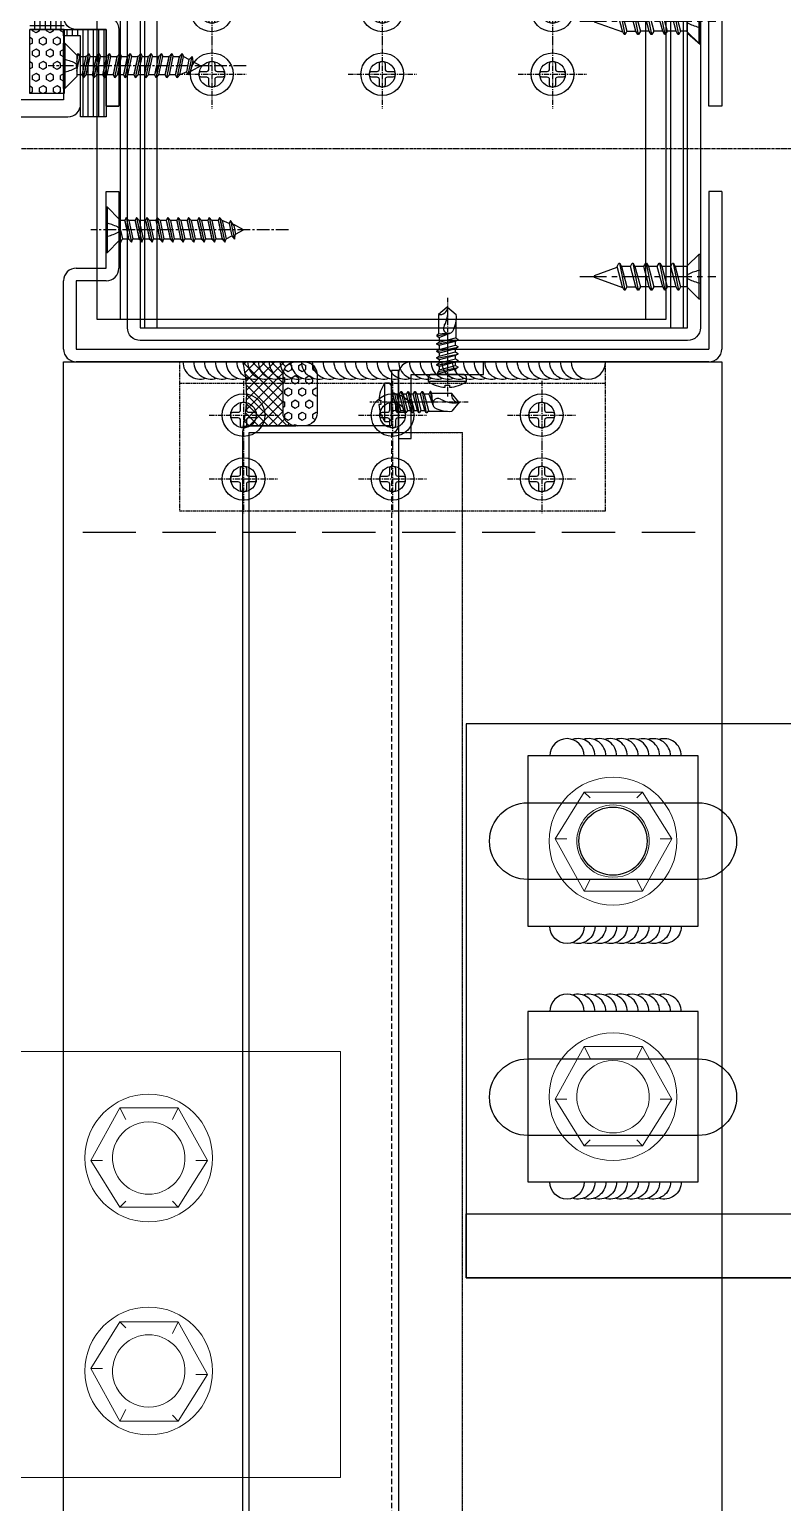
# Model space of a CAD drawing. Extents: x -3378 to 102197, y -3799 to 48702.
# Drawn here: x 96704.5 to 96881.2, y 8617 to 8962.8 of the extents above; entities that cross this region are included whole.
import ezdxf

# ---------------------------------------------------------------- set-up
doc = ezdxf.new("R2010")
doc.units = 0
for name, pattern in [('CEN1', [9, 6, -1, 1, -1]), ('CENTER', [2, 1.25, -0.25, 0.25, -0.25]), ('HIDDEN', [0.375, 0.25, -0.125])]:
    doc.linetypes.add(name, pattern=pattern)
for name, color, linetype in [('24WELD', 55, 'Continuous'), ('ARR', 6, 'Continuous'), ('BCM CL', 14, 'CENTER'), ('BCM-DIM', 54, 'Continuous'), ('BCM-draft', 252, 'Continuous'), ('CENTER', 4, 'CENTER'), ('CL', 14, 'CENTER'), ('GM_SECT_15', 15, 'Continuous'), ('不鏽鋼板S.S.PANEL', 30, 'Continuous'), ('填縫物 SEALANT', 1, 'Continuous'), ('泡棉', 8, 'Continuous'), ('矽利康', 9, 'Continuous'), ('螺絲 固定五金 FASTENERS', 124, 'Continuous'), ('螺絲、螺栓', 4, 'Continuous'), ('視覺模型鋁擠型暫替', 4, 'Continuous'), ('金屬面材 METAL PANEL', 2, 'Continuous'), ('隔熱材 INSULATION', 9, 'HIDDEN'), ('隱藏線 HIDDEN', 8, 'HIDDEN')]:
    doc.layers.add(name, color=color, linetype=linetype)
doc.layers.add('BCM-STL', color=1, linetype='Continuous', lineweight=5)

# ---------------------------------------------------------------- blocks, each defined once
blk = doc.blocks.new('A$C4E2A2353')
at = {"layer": 'ARR', "color": 0, "linetype": 'ByBlock', "ltscale": 0.3}
for p, q in [((0.3, -5.3), (0.3, 5.3)), ((3.1, -2.5), (3.1, 2.5)), ((4.38, 2.15), (3.1, 2.15)), ((3.1, 1.24), (3.82, -2.16)), ((4.71, 2.87), (4.38, 2.15)), ((4.38, 2.15), (5.3, -2.16)), ((4.43, 1.96), (5.34, -2.36)), ((5.34, 2.15), (4.71, 2.87)), ((4.71, 2.87), (5.93, -2.88)), ((4.89, 2.06), (5.8, -2.26)), ((6.82, 2.15), (5.34, 2.15)), ((5.34, 2.15), (6.26, -2.16)), ((5.34, 2.15), (6.26, -2.16)), ((7.15, 2.87), (6.82, 2.15)), ((6.82, 2.15), (7.74, -2.16)), ((6.86, 1.96), (7.78, -2.36)), ((7.78, 2.15), (7.15, 2.87)), ((7.15, 2.87), (8.37, -2.88)), ((7.32, 2.06), (8.24, -2.26)), ((9.26, 2.15), (7.78, 2.15)), ((7.78, 2.15), (8.7, -2.16)), ((7.78, 2.15), (8.7, -2.16)), ((9.59, 2.87), (9.26, 2.15)), ((9.26, 2.15), (10.17, -2.16)), ((9.3, 1.96), (10.21, -2.36)), ((10.22, 2.15), (9.59, 2.87)), ((9.59, 2.87), (10.81, -2.88)), ((9.76, 2.06), (10.67, -2.26)), ((11.7, 2.15), (10.22, 2.15)), ((10.22, 2.15), (11.13, -2.16)), ((10.22, 2.15), (11.13, -2.16)), ((12.02, 2.87), (11.7, 2.15)), ((11.7, 2.15), (12.61, -2.16)), ((11.74, 1.96), (12.65, -2.36)), ((12.66, 2.15), (12.02, 2.87)), ((12.02, 2.87), (13.24, -2.88)), ((12.2, 2.06), (13.11, -2.26)), ((14.13, 2.15), (12.66, 2.15)), ((12.66, 2.15), (13.57, -2.16)), ((12.66, 2.15), (13.57, -2.16)), ((14.46, 2.87), (14.13, 2.15)), ((14.13, 2.15), (15.05, -2.16)), ((14.18, 1.96), (15.09, -2.36)), ((15.09, 2.15), (14.46, 2.87)), ((14.46, 2.87), (15.68, -2.88)), ((14.64, 2.06), (15.55, -2.26)), ((16.57, 2.15), (15.09, 2.15)), ((15.09, 2.15), (16.01, -2.16)), ((15.09, 2.15), (16.01, -2.16)), ((16.9, 2.87), (16.57, 2.15)), ((16.57, 2.15), (17.49, -2.16)), ((16.61, 1.96), (17.53, -2.36)), ((17.53, 2.15), (16.9, 2.87)), ((16.9, 2.87), (18.12, -2.88)), ((17.07, 2.06), (17.99, -2.26)), ((19.01, 2.15), (17.53, 2.15)), ((17.53, 2.15), (18.45, -2.16)), ((17.53, 2.15), (18.45, -2.16)), ((19.34, 2.87), (19.01, 2.15)), ((19.01, 2.15), (19.92, -2.16)), ((19.05, 1.96), (19.96, -2.36)), ((19.97, 2.15), (19.34, 2.87)), ((19.34, 2.87), (20.56, -2.88)), ((19.51, 2.06), (20.42, -2.26)), ((21.45, 2.15), (19.97, 2.15)), ((19.97, 2.15), (20.88, -2.16)), ((19.97, 2.15), (20.88, -2.16)), ((21.77, 2.87), (21.45, 2.15)), ((21.77, 2.87), (21.45, 2.15)), ((21.45, 2.15), (22.36, -2.16)), ((21.45, 2.15), (22.36, -2.16)), ((21.49, 1.96), (22.4, -2.36)), ((21.49, 1.96), (22.4, -2.36)), ((22.41, 2.15), (21.77, 2.87)), ((21.77, 2.87), (22.99, -2.88)), ((22.41, 2.15), (21.77, 2.87)), ((21.77, 2.87), (22.99, -2.88)), ((21.95, 2.06), (22.86, -2.26)), ((21.95, 2.06), (22.86, -2.26)), ((23.88, 2.15), (22.41, 2.15)), ((22.41, 2.15), (23.32, -2.16)), ((23.88, 2.15), (22.41, 2.15)), ((22.41, 2.15), (23.32, -2.16)), ((22.41, 2.15), (23.32, -2.16)), ((22.41, 2.15), (23.32, -2.16)), ((24.21, 2.87), (23.88, 2.15)), ((24.21, 2.87), (23.88, 2.15)), ((23.88, 2.15), (24.8, -2.16)), ((23.88, 2.15), (24.8, -2.16)), ((23.93, 1.96), (24.84, -2.36)), ((23.93, 1.96), (24.84, -2.36)), ((24.84, 2.15), (24.21, 2.87)), ((24.21, 2.87), (25.43, -2.88)), ((24.84, 2.15), (24.21, 2.87)), ((24.21, 2.87), (25.43, -2.88)), ((24.38, 2.06), (25.3, -2.26)), ((24.38, 2.06), (25.3, -2.26)), ((26.32, 2.15), (24.84, 2.15)), ((24.84, 2.15), (25.76, -2.16)), ((26.32, 2.15), (24.84, 2.15)), ((24.84, 2.15), (25.76, -2.16)), ((24.84, 2.15), (25.76, -2.16)), ((24.84, 2.15), (25.76, -2.16)), ((26.65, 2.87), (26.32, 2.15)), ((26.65, 2.87), (26.32, 2.15)), ((26.32, 2.15), (27.24, -2.16)), ((26.32, 2.15), (27.24, -2.16)), ((26.36, 1.96), (27.28, -2.36)), ((26.36, 1.96), (27.28, -2.36)), ((27.28, 2.15), (26.65, 2.87)), ((26.65, 2.87), (27.87, -2.88)), ((27.28, 2.15), (26.65, 2.87)), ((26.65, 2.87), (27.87, -2.88)), ((26.82, 2.06), (27.74, -2.26)), ((26.82, 2.06), (27.74, -2.26)), ((28.91, 1.45), (27.28, 2.15)), ((27.28, 2.15), (28.19, -2.16)), ((27.28, 2.15), (28.19, -2.16)), ((27.28, 2.15), (28.19, -2.16)), ((27.28, 2.15), (28.19, -2.16)), ((29.24, 2.17), (28.91, 1.45)), ((28.91, 1.45), (29.52, -1.46)), ((29.96, 0.99), (29.24, 2.17)), ((29.24, 2.17), (30.16, -2.18)), ((32.25, 0), (29.96, 1.25)), ((29.96, 0.99), (30.39, -1)), ((32.26, 0), (32.25, 0)), ((3.1, -1.02), (3.49, -2.88)), ((3.1, -2.44), (3.49, -2.88)), ((3.49, -2.88), (3.82, -2.16)), ((3.82, -2.16), (5.3, -2.16)), ((5.3, -2.16), (5.93, -2.88)), ((5.93, -2.88), (6.26, -2.16)), ((6.26, -2.16), (7.74, -2.16)), ((7.74, -2.16), (8.37, -2.88)), ((8.37, -2.88), (8.7, -2.16)), ((8.7, -2.16), (10.17, -2.16)), ((10.17, -2.16), (10.81, -2.88)), ((10.81, -2.88), (11.13, -2.16)), ((11.13, -2.16), (12.61, -2.16)), ((12.61, -2.16), (13.24, -2.88)), ((13.24, -2.88), (13.57, -2.16)), ((13.57, -2.16), (15.05, -2.16)), ((15.05, -2.16), (15.68, -2.88)), ((15.68, -2.88), (16.01, -2.16)), ((16.01, -2.16), (17.49, -2.16)), ((17.49, -2.16), (18.12, -2.88)), ((18.12, -2.88), (18.45, -2.16)), ((18.45, -2.16), (19.92, -2.16)), ((19.92, -2.16), (20.56, -2.88)), ((20.56, -2.88), (20.88, -2.16)), ((20.88, -2.16), (22.36, -2.16)), ((22.36, -2.16), (22.99, -2.88)), ((22.36, -2.16), (22.99, -2.88)), ((22.99, -2.88), (23.32, -2.16)), ((22.99, -2.88), (23.32, -2.16)), ((23.32, -2.16), (24.8, -2.16)), ((23.32, -2.16), (24.8, -2.16)), ((24.8, -2.16), (25.43, -2.88)), ((24.8, -2.16), (25.43, -2.88)), ((25.43, -2.88), (25.76, -2.16)), ((25.43, -2.88), (25.76, -2.16)), ((25.76, -2.16), (27.24, -2.16)), ((25.76, -2.16), (27.24, -2.16)), ((27.24, -2.16), (27.87, -2.88)), ((27.24, -2.16), (27.87, -2.88)), ((27.87, -2.88), (28.19, -2.16)), ((27.87, -2.88), (28.19, -2.16)), ((28.19, -2.16), (29.52, -1.46)), ((29.52, -1.46), (30.16, -2.18)), ((30.16, -2.18), (30.39, -1)), ((30.39, -1), (32.25, -0.01)), ((32.25, -0.01), (32.26, 0))]:
    blk.add_line(p, q, dxfattribs=at)
at = {"layer": 'ARR', "color": 0, "linetype": 'CEN1', "ltscale": 0.5}
blk.add_line((42.86, 0), (-3.62, 0), dxfattribs=at)
at = {"layer": 'ARR', "color": 0, "linetype": 'ByBlock', "ltscale": 0.3}
blk.add_lwpolyline([(3.1, 2.5), (0.3, 5.3), (0, 5.3), (0, -5.3), (0.3, -5.3), (3.1, -2.5)], dxfattribs=at)
blk.add_lwpolyline([(0, -1.61, 0.048054), (2.67, -0.68, 0.292428), (3.1, 0, 0.292428), (2.67, 0.68, 0.048054), (0, 1.61, 0.048054)], format="xyb", dxfattribs=at)
blk = doc.blocks.new('*U920')
at = {"layer": '螺絲、螺栓', "color": 0, "linetype": 'ByBlock', "xscale": -1, "rotation": 180}
blk.add_blockref('A$C4E2A2353', (0, 0), dxfattribs=at)
blk = doc.blocks.new('*u55')
at = {"layer": '泡棉'}
h = blk.add_hatch(dxfattribs=at)
h.set_pattern_fill('HEX', color=256, scale=0.3)
h.set_pattern_definition([(0, (-4141.5022, 978.2385), (0, 1.6497784), [0.9525, -1.905]), (120, (-4141.5022, 978.2385), (-1.42875, -0.8248892), [0.9525, -1.905]), (60, (-4140.5497, 978.2385), (-1.42875, 0.8248892), [0.9525, -1.905])])
edge = h.paths.add_edge_path()
edge.add_line((-12, 9.53), (-3, 9.53))
edge.add_arc((-3, 12.53), 3, 270, 360)
edge.add_line((0, 12.53), (0, 14.53))
edge.add_arc((-3, 14.53), 3, 0, 90)
edge.add_line((-3, 17.53), (-12, 17.53))
edge.add_arc((-12, 14.53), 3, 90, 180)
edge.add_line((-15, 14.53), (-15, 12.53))
edge.add_arc((-12, 12.53), 3, 180, 270)
at = {"layer": '矽利康'}
h = blk.add_hatch(dxfattribs=at)
h.set_pattern_fill('ANSI37', color=256, scale=0.5, style=0)
h.set_pattern_definition([(45, (-4141.5022, 978.2385), (-1.122532, 1.122532), []), (135, (-4141.5022, 978.2385), (-1.122532, -1.122532), [])])
edge = h.paths.add_edge_path()
edge.add_arc((-7.73, -32.06), 32.98, 76.4372, 103.5628)
edge.add_arc((-16.6, 1.13), 1.6, 315, 360)
edge.add_line((-15, 1.13), (-15, 12.53))
edge.add_arc((-12, 12.53), 3, 180, 270)
edge.add_line((-12, 9.53), (-3, 9.53))
edge.add_arc((-3, 12.53), 3, 270, 360)
edge.add_line((0, 12.53), (0, 0))
at = {"layer": '泡棉'}
blk.add_lwpolyline([(-12, 9.53), (-3, 9.53, 0.414214), (0, 12.53), (0, 14.53, 0.414214), (-3, 17.53), (-12, 17.53, 0.414214), (-15, 14.53), (-15, 12.53, 0.414214)], format="xyb", close=True, dxfattribs=at)
at = {"layer": '矽利康'}
blk.add_lwpolyline([(0, 0, 0.118914), (-15.47, 0, 0.198912), (-15, 1.13), (-15, 12.53, 0.414214), (-12, 9.53), (-3, 9.53, 0.414214), (0, 12.53)], format="xyb", close=True, dxfattribs=at)
blk = doc.blocks.new('M5x16圓頭自攻')
at = {"layer": 'ARR', "color": 0, "linetype": 'ByBlock', "ltscale": 0.3}
for p, q in [((-1.61, -4.5), (-1.61, 4.5)), ((0.5, 2.24), (1.14, 1.9)), ((0.72, 2.13), (1.65, -2.5)), ((1.89, 1.9), (1.14, 1.9)), ((2.24, 2.5), (3.24, -2.5)), ((3.48, 1.9), (2.73, 1.9)), ((3.83, 2.5), (4.83, -2.5)), ((5.07, 1.9), (4.32, 1.9)), ((5.42, 2.5), (6.42, -2.5)), ((6.81, 1.9), (5.91, 1.9)), ((7.16, 2.5), (8.16, -2.5)), ((8.4, 1.9), (7.65, 1.9)), ((8.73, 1.9), (7.98, 1.9)), ((9.08, 2.5), (9.7, -0.6)), ((14.12, 2.1), (9.46, 2.1)), ((15.83, 0.06), (14.12, 2.1)), ((15.83, 0.06), (15.95, 0.06)), ((16, -0.01), (16, 0.01)), ((2.14, -1.9), (2.89, -1.9)), ((3.73, -1.9), (4.48, -1.9)), ((5.32, -1.9), (6.07, -1.9)), ((6.91, -1.9), (7.81, -1.9)), ((8.54, -2.1), (12.91, -2.1)), ((15.83, -0.06), (14.12, -2.1)), ((15.83, -0.06), (15.95, -0.06))]:
    blk.add_line(p, q, dxfattribs=at)
at = {"layer": 'ARR', "color": 0, "linetype": 'CENTER', "ltscale": 0.87}
blk.add_line((18, 0), (-5.1, 0), dxfattribs=at)
at = {"layer": 'ARR', "color": 0, "linetype": 'ByBlock', "ltscale": 0.3}
blk.add_lwpolyline([(-2.98, -0.5, 0.134476), (-1.61, -4.5), (-0.58, -4.5, 0.198912), (-0.44, -4.44), (-0.06, -4.06, 0.198912), (0, -3.92), (0, 3.92, 0.198912), (-0.06, 4.06), (-0.44, 4.44, 0.198912), (-0.58, 4.5), (-1.61, 4.5, 0.134562), (-2.98, 0.5), (-2.48, 0.5), (-2.48, -0.5), (-2.98, -0.5)], format="xyb", dxfattribs=at)
blk.add_lwpolyline([(1.14, 1.9), (2.14, -1.9), (1.8, -2.5), (1.65, -2.5), (1.3, -1.9), (0.3, 1.9), (0.5, 2.24)], dxfattribs=at)
for points in [[(3.24, -2.5), (2.89, -1.9), (1.89, 1.9), (2.24, 2.5), (2.39, 2.5), (2.73, 1.9), (3.73, -1.9), (3.39, -2.5)], [(4.83, -2.5), (4.48, -1.9), (3.48, 1.9), (3.83, 2.5), (3.98, 2.5), (4.32, 1.9), (5.32, -1.9), (4.98, -2.5)], [(6.42, -2.5), (6.07, -1.9), (5.07, 1.9), (5.42, 2.5), (5.57, 2.5), (5.91, 1.9), (6.91, -1.9), (6.57, -2.5)], [(8.16, -2.5), (7.81, -1.9), (6.81, 1.9), (7.16, 2.5), (7.31, 2.5), (7.65, 1.9), (8.65, -1.9), (8.31, -2.5)], [(9.08, 2.5), (8.73, 1.9), (9.7, -0.6), (9.46, 2.1), (9.23, 2.5)]]:
    blk.add_lwpolyline(points, close=True, dxfattribs=at)
for centre, radius, start, end in [((0.67, 3.07), 0.874, 220.3388, 257.7802), ((10.86, -0.29), 1.2, 56.152, 236.152), ((14.85, 6.88), 7.01, 241.6458, 278.008), ((15.9, 1.75), 1.82, 168.8617, 267.6865), ((15.95, 0.01), 0.05, 0, 90), ((1.17, -3.34), 1.44, 84.7312, 144.22), ((13.52, 4.88), 7.01, 241.6458, 274.9541), ((15.95, -0.01), 0.05, 270, 0)]:
    blk.add_arc(centre, radius, start, end, dxfattribs=at)
blk = doc.blocks.new('*U255')
blk.add_blockref('M5x16圓頭自攻', (0, 0))
blk = doc.blocks.new('*U748')
at = {"layer": 'BCM-draft', "linetype": 'HIDDEN', "ltscale": 5}
blk.add_line((16.6, 35), (646.73, 35), dxfattribs=at)
at = {"layer": 'BCM-draft'}
blk.add_lwpolyline([(16.6, 36.6), (646.73, 36.6)], dxfattribs=at)
at = {"layer": '不鏽鋼板S.S.PANEL'}
blk.add_lwpolyline([(648.33, 1.6), (648.33, 35), (661.33, 35), (661.33, 36.6), (648.33, 36.6, 0.414214), (646.73, 35), (646.73, 1.6), (16.6, 1.6), (16.6, 35, 0.414214), (15, 36.6), (2, 36.6), (2, 35), (15, 35), (15, 1.6, 0.414214), (16.6, 0), (646.73, 0, 0.414214)], format="xyb", close=True, dxfattribs=at)
at = {"layer": '金屬面材 METAL PANEL'}
blk.add_lwpolyline([(18, 39.6), (3, 39.6), (3, 56.6), (0, 56.6), (0, 39.6, 0.414214), (3, 36.6), (18, 36.6)], format="xyb", close=True, dxfattribs=at)
at = {"layer": '隔熱材 INSULATION', "const_width": 0.2}
blk.add_lwpolyline([(646.73, 35), (646.73, 51.6), (16.6, 51.6), (16.6, 35)], dxfattribs=at)
at = {"layer": '隔熱材 INSULATION'}
blk.add_lwpolyline([(646.73, 1.6), (16.6, 1.6), (16.6, 51.6), (646.73, 51.6)], close=True, dxfattribs=at)
at = {"layer": '填縫物 SEALANT', "extrusion": (0, 0, -1), "zscale": -1}
blk.add_blockref('*u55', (0, 0), dxfattribs=at)
at = {"layer": '螺絲 固定五金 FASTENERS'}
for p, rotation in [((3, 48.1), 180), ((9.5, 35), 90)]:
    blk.add_blockref('*U255', p, dxfattribs=dict(at, rotation=rotation))
blk = doc.blocks.new('*u927')
at = {"layer": 'CENTER', "color": 0, "ltscale": 5}
blk.add_line((28.28, 0), (-3.62, 0), dxfattribs=at)
at = {"layer": '螺絲、螺栓', "color": 0, "linetype": 'ByBlock', "ltscale": 0.2}
for p, q in [((0.3, 5.3), (0.3, -5.3)), ((3.1, 2.5), (3.1, -2.5)), ((3.1, 2.39), (4.64, 2.39)), ((5.08, 3.15), (6.34, -3.15)), ((5.7, 2.39), (7.79, 2.39)), ((8.23, 3.15), (9.49, -3.15)), ((8.85, 2.39), (10.94, 2.39)), ((11.38, 3.15), (12.64, -3.15)), ((12, 2.39), (14.09, 2.39)), ((14.53, 3.15), (15.79, -3.15)), ((17.24, 2.39), (15.15, 2.39)), ((17.68, 3.15), (18.94, -3.15)), ((18.17, 2.61), (24.84, 0.24)), ((3.1, -2.39), (5.9, -2.39)), ((6.96, -2.39), (9.05, -2.39)), ((10.11, -2.39), (12.2, -2.39)), ((13.26, -2.39), (15.35, -2.39)), ((16.41, -2.39), (18.5, -2.39)), ((24.84, -0.23), (19.52, -2.25))]:
    blk.add_line(p, q, dxfattribs=at)
blk.add_lwpolyline([(3.1, -2.5), (0.3, -5.3), (0, -5.3), (0, 5.3), (0.3, 5.3), (3.1, 2.5)], dxfattribs=at)
blk.add_lwpolyline([(0, 1.61, -0.048054), (2.67, 0.68, -0.292428), (3.1, 0, -0.292428), (2.67, -0.68, -0.048054), (0, -1.61, -0.048054)], format="xyb", dxfattribs=at)
for points in [[(6.34, -3.15), (5.9, -2.39), (4.64, 2.39), (5.08, 3.15), (5.27, 3.15), (5.7, 2.39), (6.96, -2.39), (6.53, -3.15)], [(9.49, -3.15), (9.05, -2.39), (7.79, 2.39), (8.23, 3.15), (8.42, 3.15), (8.85, 2.39), (10.11, -2.39), (9.68, -3.15)], [(12.64, -3.15), (12.2, -2.39), (10.94, 2.39), (11.38, 3.15), (11.57, 3.15), (12, 2.39), (13.26, -2.39), (12.83, -3.15)], [(15.79, -3.15), (15.35, -2.39), (14.09, 2.39), (14.53, 3.15), (14.72, 3.15), (15.15, 2.39), (16.41, -2.39), (15.98, -3.15)], [(18.94, -3.15), (18.5, -2.39), (17.24, 2.39), (17.68, 3.15), (17.87, 3.15), (18.3, 2.39), (19.56, -2.39), (19.13, -3.15)]]:
    blk.add_lwpolyline(points, close=True, dxfattribs=at)
blk.add_arc((24.75, 0), 0.252, 292.1627, 69.4623, dxfattribs=at)
blk = doc.blocks.new('*U929')
blk.add_blockref('*u927', (0, 0))
blk = doc.blocks.new('下水槽料')
at = {"layer": 'BCM-DIM', "linetype": 'Continuous'}
h = blk.add_hatch(dxfattribs=at)
h.set_pattern_fill('ANSI37', color=256, scale=10, angle=45)
h.set_pattern_definition([(90, (-95148.0597, -997857.4866), (-1.25, 0), []), (180, (-95148.0597, -997857.4866), (-1e-16, -1.25), [])])
h.paths.add_polyline_path([(-154.38, 0), (-162.38, 0), (-162.38, -22), (-154.38, -22)])
at = {"layer": '泡棉'}
h = blk.add_hatch(dxfattribs=at)
h.set_pattern_fill('HEX', color=256, scale=0.3, angle=90)
h.set_pattern_definition([(90, (0.1197, -78.6612), (-1.649778, 1e-16), [0.9525, -1.905]), (210, (0.1197, -78.6612), (0.824889, -1.42875), [0.9525, -1.905]), (150, (0.1197, -77.7087), (-0.824889, -1.42875), [0.9525, -1.905])])
h.paths.add_polyline_path([(-154.38, -22), (-162.38, -22), (-162.38, -37), (-154.38, -37)])
at = {"layer": 'BCM-DIM', "linetype": 'Continuous'}
for p, q in [((-154.5, 0), (-162.5, 0)), ((-154.38, -22), (-162.38, -22))]:
    blk.add_line(p, q, dxfattribs=at)
at = {"layer": '泡棉'}
blk.add_lwpolyline([(-154.38, -37), (-162.38, -37), (-162.38, -22), (-154.38, -22)], close=True, dxfattribs=at)
at = {"layer": '視覺模型鋁擠型暫替', "linetype": 'Continuous'}
for points in [[(-8, -17.18), (-5, -14.5), (-5, -20)], [(-8, -22.82), (-5, -25.5), (-5, -20)]]:
    blk.add_lwpolyline(points, dxfattribs=at)
at = {"layer": '視覺模型鋁擠型暫替', "color": 7, "linetype": 'Continuous'}
for centre, radius, start, end in [((-135.5, -8), 3, 90, 180), ((-135.5, -8), 2, 90, 180), ((-9, -8), 3, 0, 90), ((-9, -8), 2, 0, 90), ((-135.5, -8), 1, 90, 180), ((-9, -8), 1, 0, 90)]:
    blk.add_arc(centre, radius, start, end, dxfattribs=at)
at = {"layer": '金屬面材 METAL PANEL'}
blk.add_lwpolyline([(-3, -40), (-3, -40), (-3, -40), (-3, -3), (-151.5, -3), (-151.5, -19), (-144.5, -19, -0.414214), (-141.5, -22), (-141.5, -40), (-144.5, -40), (-144.5, -40), (-141.5, -40), (-141.5, -40), (-144.5, -40), (-144.5, -22), (-151.5, -22, -0.414214), (-154.5, -19), (-154.5, -3, -0.414214), (-151.5, 0), (-3, 0, -0.414214), (0, -3), (0, -40), (-3, -40), (-3, -40), (-3, -40)], format="xyb", dxfattribs=at)
for points in [[(-132.5, -92.01), (-132.5, -8), (-12, -8), (-12, -92.01), (-9, -92.01), (-9, -8, 0.414214), (-12, -5), (-132.5, -5, 0.414214), (-135.5, -8), (-135.5, -92.01)], [(-5, -8), (-5, -92.01, -0.414214), (-8, -95.01), (-136.5, -95.01, -0.414214), (-139.5, -92.01), (-139.5, -8), (-136.5, -8), (-136.5, -92.01), (-8, -92.01), (-8, -8)]]:
    blk.add_lwpolyline(points, format="xyb", close=True, dxfattribs=at)
at = {"layer": '螺絲 固定五金 FASTENERS', "rotation": 180}
blk.add_blockref('*U929', (-5, -20), dxfattribs=at)
blk = doc.blocks.new('上水槽料')
at = {"layer": '金屬面材 METAL PANEL'}
for p, q in [((-144.52, 40), (-141.5, 40)), ((-144.5, 22), (-144.52, 40)), ((-141.5, 40), (-141.5, 22)), ((0, 40), (0, 3)), ((-151.5, 22), (-144.5, 22)), ((-154.5, 3), (-154.5, 19)), ((-144.5, 19), (-151.5, 19)), ((-151.5, 19), (-151.5, 3)), ((-151.5, 3), (-3, 3)), ((-3, 0), (-151.5, 0))]:
    blk.add_line(p, q, dxfattribs=at)
blk.add_lwpolyline([(0, 40), (-3, 40), (-3, 3)], dxfattribs=at)
for centre, start, end in [((-151.5, 19), 90, 180), ((-144.5, 22), 270, 0), ((-151.5, 3), 180, 270), ((-3, 3), 270, 0)]:
    blk.add_arc(centre, 3, start, end, dxfattribs=at)
at = {"layer": '螺絲 固定五金 FASTENERS', "rotation": 180}
blk.add_blockref('*U929', (-5, 20), dxfattribs=at)
blk = doc.blocks.new('*U35')
blk.add_lwpolyline([(1.22, 0.68), (2.48, 0.68, -0.398336), (3.02, 0.16, -0.027263), (3.02, -0.16, -0.398336), (2.48, -0.68), (1.22, -0.68, 0.414214), (0.68, -1.22), (0.68, -2.48, -0.398336), (0.16, -3.02, -0.027263), (-0.16, -3.02, -0.398336), (-0.68, -2.48), (-0.68, -1.22, 0.414214), (-1.22, -0.68), (-2.48, -0.68, -0.398336), (-3.02, -0.16, -0.027263), (-3.02, 0.16, -0.398336), (-2.48, 0.68), (-1.22, 0.68, 0.414214), (-0.68, 1.22), (-0.68, 2.48, -0.398336), (-0.16, 3.02, -0.027263), (0.16, 3.02, -0.398336), (0.68, 2.48), (0.68, 1.22, 0.414214)], format="xyb", close=True)
blk.add_circle((0, 0), 5)
at = {"layer": 'CL'}
for p, q in [((0, 8.04), (0, -8.04)), ((-8.04, 0), (8.04, 0))]:
    blk.add_line(p, q, dxfattribs=at)
blk = doc.blocks.new('圓孔6mm')
at = {"layer": '視覺模型鋁擠型暫替', "color": 6, "linetype": 'Continuous'}
blk.add_circle((0, 0), 3, dxfattribs=at)
at = {"layer": 'BCM-draft'}
blk.add_blockref('*U35', (0, 0), dxfattribs=at)
blk = doc.blocks.new('下水槽料托架4t')
at = {"layer": '金屬面材 METAL PANEL', "linetype": 'Continuous'}
for p, q in [((73.25, 0), (-60.43, 0)), ((-60.43, 0, 0), (-60.43, -80, 0)), ((-54.96, 0), (-54.96, -80)), ((68.39, 0), (68.39, -80)), ((73.25, -80), (73.25, 0)), ((-60.43, -80), (73.25, -80))]:
    blk.add_line(p, q, dxfattribs=at)
at = {"layer": '視覺模型鋁擠型暫替', "linetype": 'Continuous'}
for p in [(-33.43, -7.5), (6.57, -7.5), (46.54, -7.5), (-33.43, -22.5), (6.57, -22.5), (46.54, -22.5)]:
    blk.add_blockref('圓孔6mm', p, dxfattribs=at)
blk = doc.blocks.new('*U51')
for centre, end in [((-93.95, 3.05), 286.3529), ((-91.45, 2.96), 286.3529), ((-88.95, 2.88), 286.3529), ((-86.45, 2.8), 286.3529), ((-83.96, 2.72), 286.3529), ((-81.46, 2.64), 286.3529), ((-78.96, 2.56), 286.3529), ((-76.46, 2.48), 286.3529), ((-73.96, 2.4), 286.3529), ((-71.46, 2.32), 286.3529), ((-68.96, 2.24), 286.3529), ((-66.47, 2.15), 286.3529), ((-63.97, 2.07), 286.3529), ((-61.47, 1.99), 286.3529), ((-58.97, 1.91), 286.3529), ((-56.47, 1.83), 286.3529), ((-53.97, 1.75), 286.3529), ((-51.47, 1.67), 286.3529), ((-48.97, 1.59), 286.3529), ((-46.48, 1.51), 286.3529), ((-43.98, 1.43), 286.3529), ((-41.48, 1.34), 286.3529), ((-38.98, 1.26), 286.3529), ((-36.48, 1.18), 286.3529), ((-33.98, 1.1), 286.3529), ((-31.48, 1.02), 286.3529), ((-28.98, 0.94), 286.3529), ((-26.49, 0.86), 286.3529), ((-23.99, 0.78), 286.3529), ((-21.49, 0.7), 286.3529), ((-18.99, 0.62), 286.3529), ((-16.49, 0.53), 286.3529), ((-13.99, 0.45), 286.3529), ((-11.49, 0.37), 286.3529), ((-9, 0.29), 286.3529), ((-6.5, 0.21), 286.3529), ((-4, 0.13), 358.1431)]:
    blk.add_arc(centre, 4, 178.1431, end)
blk = doc.blocks.new('上橫料托架4t-2')
at = {"layer": '視覺模型鋁擠型暫替', "color": 6, "linetype": 'HIDDEN'}
blk.add_line((7.45, -5), (107.45, -5), dxfattribs=at)
blk.add_lwpolyline([(7.45, -35), (107.45, -35), (107.45, 0), (7.45, 0)], close=True, dxfattribs=at)
at = {"layer": '24WELD', "xscale": 1.012500000000001, "yscale": 1.012500000000001, "zscale": 1.012500000000001, "rotation": 1.856937198354216}
blk.add_blockref('*U51', (107.45, 0), dxfattribs=at)
at = {"layer": '視覺模型鋁擠型暫替', "linetype": 'HIDDEN'}
for p in [(22.45, -12.5), (57.45, -12.5), (92.45, -12.5), (22.45, -27.5), (57.45, -27.5), (92.45, -27.5)]:
    blk.add_blockref('圓孔6mm', p, dxfattribs=at)
blk = doc.blocks.new('*U59')
for centre, end in [((-0.13, -4), 88.1431), ((-0.21, -6.5), 16.3529), ((-0.29, -9), 16.3529), ((-0.45, -13.99), 16.3529), ((-0.37, -11.49), 16.3529), ((-0.53, -16.49), 16.3529), ((-0.7, -21.49), 16.3529), ((-0.62, -18.99), 16.3529), ((-0.78, -23.99), 16.3529), ((-0.86, -26.49), 16.3529)]:
    blk.add_arc(centre, 4, 268.1431, end)
blk = doc.blocks.new('*U79')
for centre, end in [((2.32, 71.46), 196.3529), ((2.24, 68.96), 196.3529), ((2.15, 66.47), 196.3529), ((2.07, 63.97), 196.3529), ((1.99, 61.47), 196.3529), ((1.91, 58.97), 196.3529), ((1.83, 56.47), 196.3529), ((1.75, 53.97), 196.3529), ((1.67, 51.47), 196.3529), ((1.59, 48.97), 196.3529), ((1.51, 46.48), 196.3529), ((1.43, 43.98), 196.3529), ((1.34, 41.48), 196.3529), ((1.26, 38.98), 196.3529), ((1.18, 36.48), 196.3529), ((1.1, 33.98), 196.3529), ((1.02, 31.48), 196.3529), ((0.94, 28.98), 196.3529), ((0.86, 26.49), 196.3529), ((0.78, 23.99), 196.3529), ((0.7, 21.49), 196.3529), ((0.62, 18.99), 196.3529), ((0.53, 16.49), 196.3529), ((0.45, 13.99), 196.3529), ((0.37, 11.49), 196.3529), ((0.29, 9), 196.3529), ((0.21, 6.5), 196.3529), ((0.13, 4), 268.1431)]:
    blk.add_arc(centre, 4, 88.1431, end)
blk = doc.blocks.new('掛件用鐵件')
at = {"color": 0, "linetype": 'Continuous', "lineweight": 0, "elevation": 0, "flags": 128}
for points in [[(-39.1, -111.94), (-32.25, -100.98)], [(-32.25, -100.98), (-18.55, -100.98)], [(-30.88, -102.35), (-32.25, -100.98)], [(-19.92, -102.35), (-18.55, -100.98)], [(-18.55, -100.98), (-11.7, -111.94)], [(-32.25, -124.27), (-39.1, -111.94)], [(-36.36, -111.94), (-39.1, -111.94)], [(-11.7, -111.94), (-18.55, -124.27)], [(-14.44, -111.94), (-11.7, -111.94)], [(-32.25, -124.27), (-30.88, -121.53)], [(-18.55, -124.27), (-32.25, -124.27)], [(-19.92, -121.53), (-18.55, -124.27)], [(-32.25, -160.73), (-39.1, -173.06)], [(-18.55, -160.73), (-32.25, -160.73)], [(-32.25, -160.73), (-30.88, -163.47)], [(-19.92, -163.47), (-18.55, -160.73)], [(-11.7, -173.06), (-18.55, -160.73)], [(-39.1, -173.06), (-32.25, -184.02)], [(-36.36, -173.06), (-39.1, -173.06)], [(-18.55, -184.02), (-11.7, -173.06)], [(-14.44, -173.06), (-11.7, -173.06)], [(-30.88, -182.65), (-32.25, -184.02)], [(-19.92, -182.65), (-18.55, -184.02)], [(-32.25, -184.02), (-18.55, -184.02)]]:
    blk.add_lwpolyline(points, dxfattribs=at)
at = {"color": 0, "linetype": 'Continuous', "lineweight": 0}
for centre in [(-25.5, -112.5, 0), (-25.5, -172.5, 0)]:
    blk.add_circle(centre, 15, dxfattribs=at)
blk.add_circle((-25.5, -112.5, 0), 8)
for centre, start, end in [((-25.5, -112.5, 0), 3.8593, 176.0494), ((-25.5, -112.5, 0), 176.0494, 3.8593), ((-25.5, -172.5, 0), 356.1407, 183.9506), ((-25.5, -172.5, 0), 183.9506, 356.1407)]:
    blk.add_arc(centre, 8.5, start, end, dxfattribs=at)
at = {"layer": 'GM_SECT_15', "elevation": 0}
blk.add_lwpolyline([(-60, -215), (246, -215), (246, -85), (-60, -85), (-60, -215)], dxfattribs=at)
for points in [[(-45.5, -132.5), (-5.5, -132.5), (-5.5, -92.5), (-45.5, -92.5)], [(-45.5, -192.5), (-5.5, -192.5), (-5.5, -152.5), (-45.5, -152.5)], [(-60, -215), (-60, -200), (246, -200), (246, -215)]]:
    blk.add_lwpolyline(points, close=True, dxfattribs=at)
for points in [[(-45.5, -103.5), (-5.5, -103.5, -1), (-5.5, -121.5), (-45.5, -121.5, -1)], [(-45.5, -163.61), (-5.5, -163.61, -1), (-5.5, -181.61), (-45.5, -181.61, -1)]]:
    blk.add_lwpolyline(points, format="xyb", close=True, dxfattribs=at)
at = {"layer": '金屬面材 METAL PANEL'}
for radius in [6, 5, 4, 3, 2]:
    blk.add_arc((246, -215, 0), radius, 180, 270, dxfattribs=at)
at = {"layer": '24WELD'}
for name, p, xscale, yscale, zscale, rotation in [('*U59', (-40.35, -92.5, 0), 1.012500000000001, 1.012500000000001, 1.012500000000001, 91.85693719835425), ('*U79', (246, -215, 0), 1.687500000000002, 1.687500000000002, 1.687500000000002, 1.856937198354219), ('*U59', (-40.35, -132.5, 0), -1.0125, 1.0125, 1.012500000000001, 88.14306280164571), ('*U59', (-40.35, -152.5, 0), 1.012500000000001, 1.012500000000001, 1.012500000000001, 91.85693719835425), ('*U59', (-40.35, -192.5, 0), -1.0125, 1.0125, 1.012500000000001, 88.14306280164571)]:
    blk.add_blockref(name, p, dxfattribs=dict(at, xscale=xscale, yscale=yscale, zscale=zscale, rotation=rotation))
blk = doc.blocks.new('玻璃飾條01')
at = {"layer": '金屬面材 METAL PANEL', "linetype": 'Continuous'}
blk.add_lwpolyline([(50.5, -19), (50.5, -4), (0, -4), (0, 0), (51.5, 0, -0.414214), (54.5, -3), (54.5, -19), (50.5, -19)], format="xyb", dxfattribs=at)

msp = doc.modelspace()

# ---------------------------------------------------------------- hatches: boundary and pattern name
h = msp.add_hatch()
h.set_pattern_fill('ANSI31', color=9, scale=10, angle=45, style=0)
h.set_pattern_definition([(90, (125154.5293, -584325.6594), (-1.25, 1e-15), [])])
h.paths.add_polyline_path([(96716.469, 8942.297), (96716.469, 8961.297), (96712.469, 8961.297), (96712.469, 8962.797), (96722.469, 8962.797), (96722.469, 8942.297)])

# ---------------------------------------------------------------- linework, layer by layer
at = {"color": 6, "linetype": 'Continuous'}
msp.add_lwpolyline([(96716.469, 8942.297), (96716.469, 8961.297), (96712.469, 8961.297), (96712.469, 8962.797), (96722.469, 8962.797), (96722.469, 8942.297)], close=True, dxfattribs=at)
at = {"color": 0, "linetype": 'Continuous', "lineweight": 0, "flags": 128}
for points in [[(96725.706, 8709.683), (96718.856, 8697.352)], [(96739.406, 8709.683), (96725.706, 8709.683)], [(96725.706, 8709.683), (96727.076, 8706.943)], [(96739.406, 8709.683), (96738.036, 8706.943)], [(96739.406, 8709.683), (96746.256, 8697.352)], [(96718.856, 8697.352), (96725.706, 8686.392)], [(96721.596, 8697.352), (96718.856, 8697.352)], [(96746.256, 8697.352), (96739.406, 8686.392)], [(96743.516, 8697.352), (96746.256, 8697.352)], [(96727.076, 8687.762), (96725.706, 8686.392)], [(96725.706, 8686.392), (96739.406, 8686.392)], [(96738.036, 8687.762), (96739.406, 8686.392)], [(96718.856, 8648.475), (96725.706, 8659.435)], [(96725.706, 8659.435), (96739.406, 8659.435)], [(96727.076, 8658.065), (96725.706, 8659.435)], [(96739.406, 8659.435), (96738.036, 8656.695)], [(96739.406, 8659.435), (96746.256, 8647.105)], [(96725.706, 8636.144), (96718.856, 8648.475)], [(96721.596, 8648.475), (96718.856, 8648.475)], [(96746.256, 8647.105), (96739.406, 8636.144)], [(96743.516, 8647.105), (96746.256, 8647.105)], [(96725.706, 8636.144), (96727.076, 8638.884)], [(96739.406, 8636.144), (96725.706, 8636.144)], [(96738.036, 8637.514), (96739.406, 8636.144)]]:
    msp.add_lwpolyline(points, dxfattribs=at)
at = {"color": 0, "linetype": 'Continuous', "lineweight": 0}
for centre in [(96732.459, 8697.913), (96732.459, 8647.913)]:
    msp.add_circle(centre, 15, dxfattribs=at)
for centre, start, end in [((96732.459, 8697.913), 356.14067, 183.95056), ((96732.459, 8697.913), 183.95056, 356.14067), ((96732.459, 8647.913), 3.85933, 176.04944), ((96732.459, 8647.913), 176.04944, 3.85933)]:
    msp.add_arc(centre, 8.5, start, end, dxfattribs=at)
at = {"layer": 'BCM CL', "ltscale": 0.5}
msp.add_line((97029.356, 8934.797), (96603.389, 8934.797), dxfattribs=at)
at = {"layer": 'BCM-STL', "linetype": 'HIDDEN'}
msp.add_lwpolyline([(96679.469, 8722.913), (96777.472, 8722.913), (96777.472, 8622.913), (96679.469, 8622.913)], close=True, dxfattribs=at)
at = {"layer": 'BCM-STL'}
msp.add_lwpolyline([(96777.472, 8722.913), (96687.469, 8722.913), (96687.469, 8622.913), (96777.472, 8622.913)], close=True, dxfattribs=at)
at = {"layer": '金屬面材 METAL PANEL'}
msp.add_lwpolyline([(96712.459, 7292.337), (96712.459, 8884.797), (96866.959, 8884.797), (96866.959, 7292.337)], dxfattribs=at)
at = {"layer": '隱藏線 HIDDEN', "linetype": 'HIDDEN', "ltscale": 50}
msp.add_line((96716.959, 8844.797), (96861.449, 8844.797, 0), dxfattribs=at)

# ---------------------------------------------------------------- block references
at = {"rotation": 270}
msp.add_blockref('*U748', (96754.459, 8884.797), dxfattribs=at)
msp.add_blockref('掛件用鐵件', (96866.949, 8884.797))
at = {"layer": '24WELD', "xscale": 1.012500000000001, "yscale": 1.012500000000001, "zscale": 1.012500000000001, "rotation": 1.856937198354217}
msp.add_blockref('*U51', (96839.709, 8884.797), dxfattribs=at)
at = {"layer": '螺絲 固定五金 FASTENERS'}
msp.add_blockref('*U920', (96712.459, 8954.297), dxfattribs=at)
at = {"layer": '螺絲 固定五金 FASTENERS', "xscale": -1, "rotation": 180}
msp.add_blockref('*U920', (96722.448, 8915.798), dxfattribs=at)
at = {"layer": '金屬面材 METAL PANEL', "linetype": 'Continuous'}
for name, p in [('下水槽料', (96866.959, 8984.797)), ('下水槽料托架4t', (96780.709, 8974.797)), ('上水槽料', (96866.959, 8884.797)), ('上橫料托架4t-2', (96732.259, 8884.797))]:
    msp.add_blockref(name, p, dxfattribs=at)
at = {"layer": '金屬面材 METAL PANEL', "linetype": 'Continuous', "xscale": -1, "rotation": 180}
msp.add_blockref('玻璃飾條01', (96661.969, 8942.297), dxfattribs=at)

doc.saveas('drawing.dxf')
